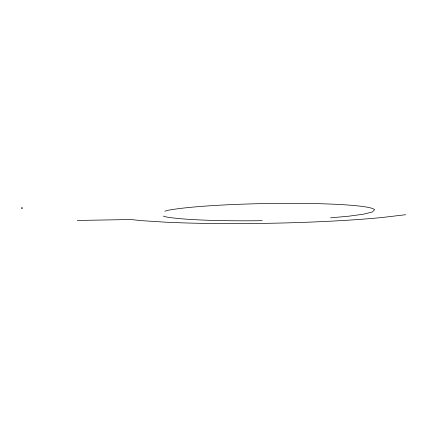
<?xml version="1.0" encoding="UTF-8"?>
<svg xmlns="http://www.w3.org/2000/svg" width="427" height="427" viewBox="0 0 427 427"><rect width="100%" height="100%" fill="white"/><g stroke="black" fill="none" stroke-linecap="round" stroke-linejoin="round"><path stroke-width="0.64" d="M164.801 211.237L167.763 210.356A108.036 8.535 -1 0 1 285.882 203.332A108.036 8.535 -1 0 1 374.554 209.716L372.392 211.995L363.457 214.183L349.067 216.158L330.567 217.845M405.65 214.712L382.432 217.476A162.239 13.04 -1 0 1 165.479 222.179L140.296 220.567L131.057 219.521L77.255 220.465M163.327 216.094L166.354 216.969A108.036 8.535 -1 0 0 262.263 220.674M22.439 208.056L21.35 208.029L22.439 208.056"/></g></svg>
